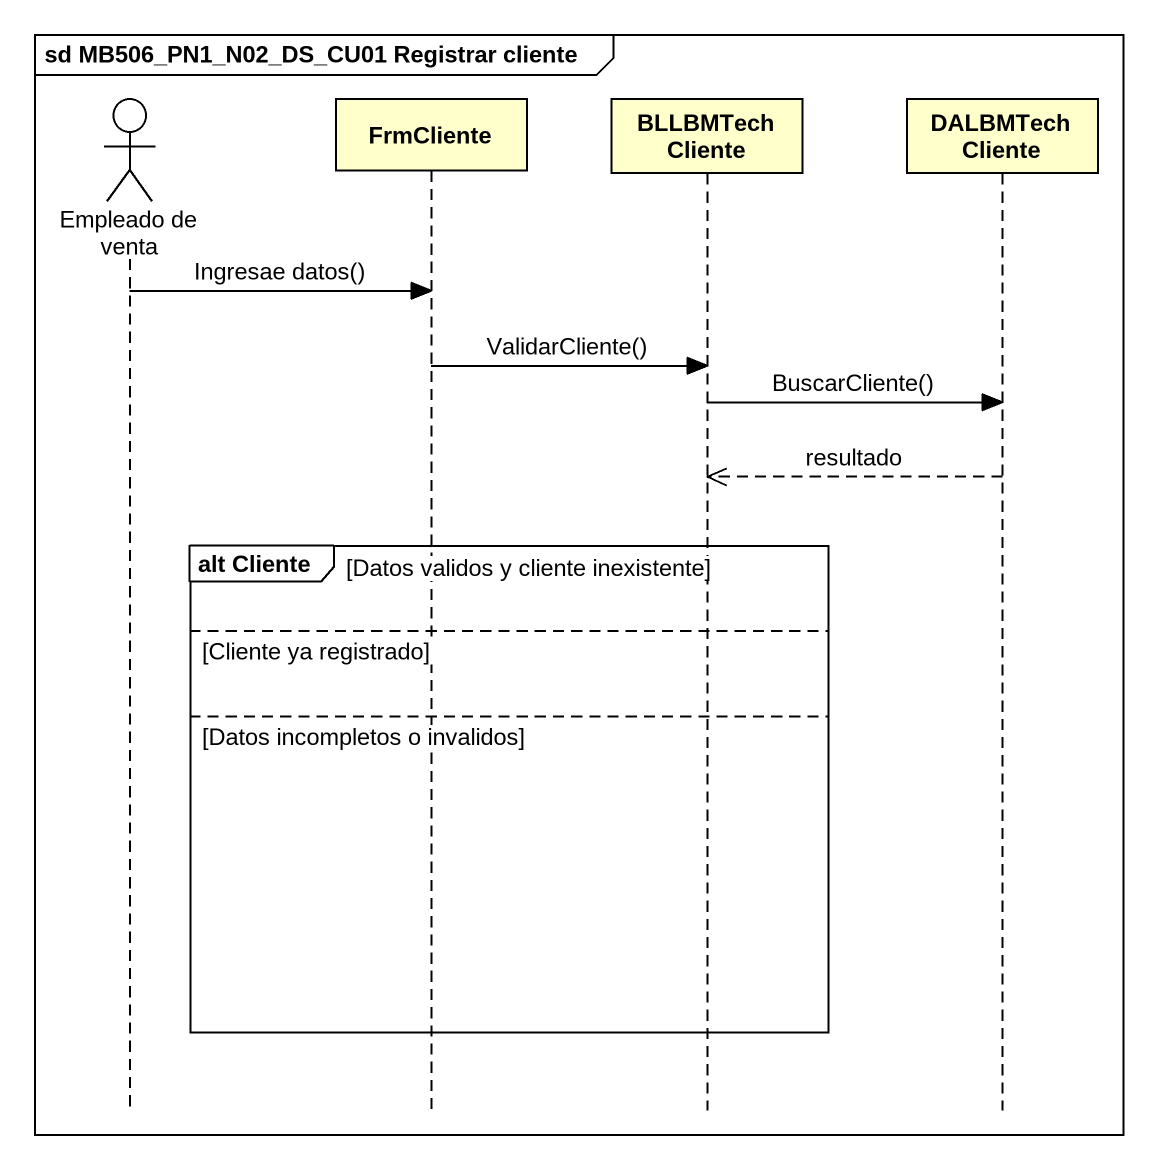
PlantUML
@startuml
mainframe sd MB506_PN1_N02_DS_CU01 Registrar cliente
hide footbox
actor "Empleado de venta" as Empleado_de_venta
participant FrmCliente
participant "BLLBMTech Cliente" as BLLBMTech_Cliente
participant "DALBMTech Cliente" as DALBMTech_Cliente

Empleado_de_venta -> FrmCliente : Ingresae datos()
FrmCliente -> BLLBMTech_Cliente : ValidarCliente()
BLLBMTech_Cliente -> DALBMTech_Cliente : BuscarCliente()
DALBMTech_Cliente -->> BLLBMTech_Cliente : resultado
group alt Cliente [Datos validos y cliente inexistente]
else Cliente ya registrado
else Datos incompletos o invalidos
end
@enduml
